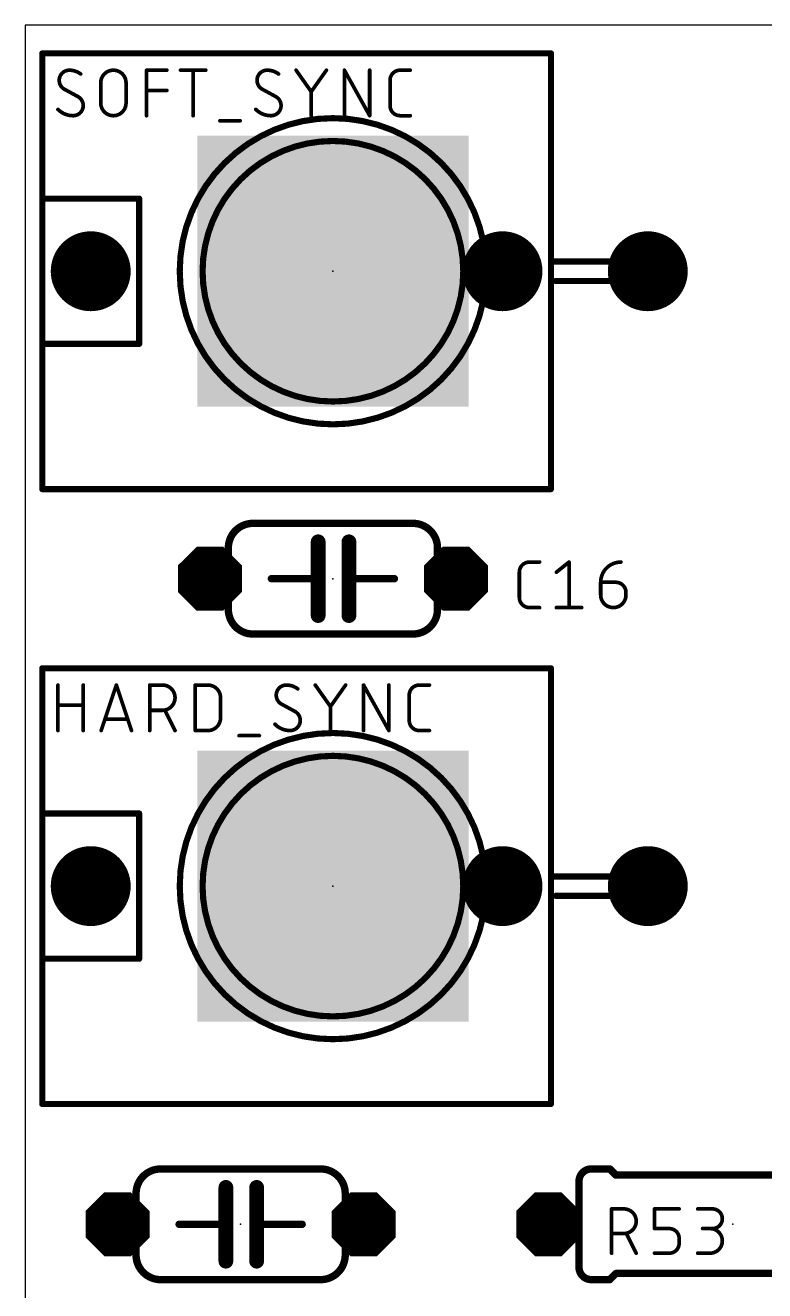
# Model space of a CAD drawing. Extents: x 0 to 102, y 0 to 43.
# Drawn here: x 0 to 15.26, y 17.04 to 43.18 of the extents above; entities that cross this region are included whole.
import ezdxf

# ---------------------------------------------------------------- set-up
doc = ezdxf.new("R2010")
doc.units = 0
for name, color, linetype in [('17', 110, 'CONTINUOUS'), ('20', 31, 'CONTINUOUS'), ('21', 253, 'CONTINUOUS'), ('23', 53, 'CONTINUOUS'), ('25', 253, 'CONTINUOUS'), ('41', 12, 'CONTINUOUS'), ('51', 253, 'CONTINUOUS')]:
    doc.layers.add(name, color=color, linetype=linetype)

# ---------------------------------------------------------------- blocks, each defined once
blk = doc.blocks.new('RECT')
blk.add_solid([(-0.5, -0.5), (0.5, -0.5), (-0.5, 0.5), (0.5, 0.5)])
blk = doc.blocks.new('OCTAGONP')
at = {"const_width": 0.5}
blk.add_lwpolyline([(-0.25, -0.1036), (-0.25, 0.1036), (-0.1036, 0.25), (0.1036, 0.25), (0.25, 0.1036), (0.25, -0.1036), (0.1036, -0.25), (-0.1036, -0.25), (-0.25, -0.1036), (-0.25, 0.1036)], dxfattribs=at)
blk = doc.blocks.new('ROUNDP')
at = {"const_width": 0.5}
blk.add_lwpolyline([(0, -0.25, 1), (0, 0.25, 1), (0, -0.25)], format="xyb", dxfattribs=at)

msp = doc.modelspace()

# ---------------------------------------------------------------- linework, layer by layer
at = {"layer": '20'}
for p, q in [((99.06, 43.18), (0, 43.18)), ((0, 43.18), (0, 0))]:
    msp.add_line(p, q, dxfattribs=at)
at = {"layer": '21'}
for points, const_width in [([(0.35, 42.6318, 1), (0.35, 42.5682)], 0.0635), ([(0.3818, 42.6, 1), (0.3183, 42.6)], 0.0635), ([(10.8818, 42.6, 1), (10.8182, 42.6)], 0.0635), ([(10.85, 42.5682, 1), (10.85, 42.6318)], 0.0635), ([(6.35, 34.9377, 1), (6.35, 41.2623, 1), (6.35, 34.9377)], 0.127), ([(6.35, 35.4093, 1), (6.35, 40.7907, 1), (6.35, 35.4093)], 0.127), ([(0.35, 39.6318, 1), (0.35, 39.5682)], 0.0635), ([(0.3818, 39.6, 1), (0.3183, 39.6)], 0.0635), ([(0.3183, 39.6, 1), (0.3818, 39.6)], 0.0635), ([(2.3818, 39.6, 1), (2.3182, 39.6)], 0.0635), ([(2.35, 39.5682, 1), (2.35, 39.6318)], 0.0635), ([(10.8818, 38.3, 1), (10.8182, 38.3)], 0.0635), ([(10.8182, 38.3, 1), (10.8818, 38.3)], 0.0635), ([(10.85, 38.3318, 1), (10.85, 38.2683)], 0.0635), ([(13.0818, 38.3, 1), (13.0183, 38.3)], 0.0635), ([(13.05, 38.2683, 1), (13.05, 38.3318)], 0.0635), ([(10.95, 37.9318, 1), (10.95, 37.8682)], 0.0635), ([(13.0183, 37.9, 1), (13.0818, 37.9)], 0.0635), ([(13.05, 37.8682, 1), (13.05, 37.9318)], 0.0635), ([(0.35, 36.6318, 1), (0.35, 36.5682)], 0.0635), ([(0.3818, 36.6, 1), (0.3183, 36.6)], 0.0635), ([(0.3183, 36.6, 1), (0.3818, 36.6)], 0.0635), ([(2.3182, 36.6, 1), (2.3818, 36.6)], 0.0635), ([(2.35, 36.5682, 1), (2.35, 36.6318)], 0.0635), ([(0.35, 33.6318, 1), (0.35, 33.5682)], 0.0635), ([(0.3183, 33.6, 1), (0.3818, 33.6)], 0.0635), ([(10.8182, 33.6, 1), (10.8818, 33.6)], 0.0635), ([(10.85, 33.5682, 1), (10.85, 33.6318)], 0.0635), ([(4.699, 32.893, 0.4142), (4.191, 32.385)], 0.1524), ([(4.699, 32.9311, 1), (4.699, 32.8549)], 0.0762), ([(4.699, 32.8549, 1), (4.699, 32.9311)], 0.0762), ([(8.509, 32.385, 0.4142), (8.001, 32.893)], 0.1524), ([(8.001, 32.9311, 1), (8.001, 32.8549)], 0.0762), ([(8.001, 32.8549, 1), (8.001, 32.9311)], 0.0762), ([(4.1529, 32.385, 1), (4.2291, 32.385)], 0.0762), ([(6.1214, 32.512, 1), (5.969, 32.512)], 0.1524), ([(6.7564, 32.512, 1), (6.604, 32.512)], 0.1524), ([(8.4709, 32.385, 1), (8.5471, 32.385)], 0.0762), ([(6.1214, 31.75, 1), (5.969, 31.75)], 0.1524), ([(6.7564, 31.75, 1), (6.604, 31.75)], 0.1524), ([(5.08, 31.7881, 1), (5.08, 31.7119)], 0.0762), ([(5.969, 31.75, 1), (6.1214, 31.75)], 0.1524), ([(6.0452, 31.7119, 1), (6.0452, 31.7881)], 0.0762), ([(6.604, 31.75, 1), (6.7564, 31.75)], 0.1524), ([(6.6802, 31.7881, 1), (6.6802, 31.7119)], 0.0762), ([(7.62, 31.7119, 1), (7.62, 31.7881)], 0.0762), ([(4.191, 31.115, 0.4142), (4.699, 30.607)], 0.1524), ([(4.2291, 31.115, 1), (4.1529, 31.115)], 0.0762), ([(8.001, 30.607, 0.4142), (8.509, 31.115)], 0.1524), ([(8.5471, 31.115, 1), (8.4709, 31.115)], 0.0762), ([(5.969, 30.988, 1), (6.1214, 30.988)], 0.1524), ([(6.604, 30.988, 1), (6.7564, 30.988)], 0.1524), ([(4.699, 30.6451, 1), (4.699, 30.5689)], 0.0762), ([(4.699, 30.5689, 1), (4.699, 30.6451)], 0.0762), ([(8.001, 30.6451, 1), (8.001, 30.5689)], 0.0762), ([(8.001, 30.5689, 1), (8.001, 30.6451)], 0.0762), ([(0.35, 29.9318, 1), (0.35, 29.8683)], 0.0635), ([(0.3818, 29.9, 1), (0.3183, 29.9)], 0.0635), ([(10.8818, 29.9, 1), (10.8182, 29.9)], 0.0635), ([(10.85, 29.8683, 1), (10.85, 29.9318)], 0.0635), ([(6.35, 22.2377, 1), (6.35, 28.5623, 1), (6.35, 22.2377)], 0.127), ([(6.35, 22.7093, 1), (6.35, 28.0907, 1), (6.35, 22.7093)], 0.127), ([(0.35, 26.9318, 1), (0.35, 26.8683)], 0.0635), ([(0.3818, 26.9, 1), (0.3183, 26.9)], 0.0635), ([(0.3183, 26.9, 1), (0.3818, 26.9)], 0.0635), ([(2.3818, 26.9, 1), (2.3182, 26.9)], 0.0635), ([(2.35, 26.8683, 1), (2.35, 26.9318)], 0.0635), ([(10.8818, 25.6, 1), (10.8182, 25.6)], 0.0635), ([(10.8182, 25.6, 1), (10.8818, 25.6)], 0.0635), ([(10.85, 25.6318, 1), (10.85, 25.5683)], 0.0635), ([(13.0818, 25.6, 1), (13.0183, 25.6)], 0.0635), ([(13.05, 25.5683, 1), (13.05, 25.6318)], 0.0635), ([(10.95, 25.2318, 1), (10.95, 25.1683)], 0.0635), ([(13.0183, 25.2, 1), (13.0818, 25.2)], 0.0635), ([(13.05, 25.1683, 1), (13.05, 25.2318)], 0.0635), ([(0.35, 23.9318, 1), (0.35, 23.8683)], 0.0635), ([(0.3818, 23.9, 1), (0.3183, 23.9)], 0.0635), ([(0.3183, 23.9, 1), (0.3818, 23.9)], 0.0635), ([(2.3182, 23.9, 1), (2.3818, 23.9)], 0.0635), ([(2.35, 23.8683, 1), (2.35, 23.9318)], 0.0635), ([(0.35, 20.9318, 1), (0.35, 20.8683)], 0.0635), ([(0.3183, 20.9, 1), (0.3818, 20.9)], 0.0635), ([(10.8182, 20.9, 1), (10.8818, 20.9)], 0.0635), ([(10.85, 20.8683, 1), (10.85, 20.9318)], 0.0635), ([(2.794, 19.558, 0.4142), (2.286, 19.05)], 0.1524), ([(2.794, 19.5961, 1), (2.794, 19.5199)], 0.0762), ([(2.794, 19.5199, 1), (2.794, 19.5961)], 0.0762), ([(6.604, 19.05, 0.4142), (6.096, 19.558)], 0.1524), ([(6.096, 19.5961, 1), (6.096, 19.5199)], 0.0762), ([(6.096, 19.5199, 1), (6.096, 19.5961)], 0.0762), ([(11.684, 19.558, 0.4142), (11.43, 19.304)], 0.1524), ([(11.684, 19.5961, 1), (11.684, 19.5199)], 0.0762), ([(11.684, 19.5199, 1), (11.684, 19.5961)], 0.0762), ([(12.0919, 19.5849, 1), (12.0381, 19.5311)], 0.0762), ([(12.065, 19.5199, 1), (12.065, 19.5961)], 0.0762), ([(11.3919, 19.304, 1), (11.4681, 19.304)], 0.0762), ([(12.192, 19.4691, 1), (12.192, 19.3929)], 0.0762), ([(12.1651, 19.4041, 1), (12.2189, 19.4579)], 0.0762), ([(2.2479, 19.05, 1), (2.3241, 19.05)], 0.0762), ([(4.2164, 19.177, 1), (4.064, 19.177)], 0.1524), ([(4.8514, 19.177, 1), (4.699, 19.177)], 0.1524), ([(6.5659, 19.05, 1), (6.6421, 19.05)], 0.0762), ([(4.2164, 18.415, 1), (4.064, 18.415)], 0.1524), ([(4.8514, 18.415, 1), (4.699, 18.415)], 0.1524), ([(3.175, 18.4531, 1), (3.175, 18.3769)], 0.0762), ([(4.064, 18.415, 1), (4.2164, 18.415)], 0.1524), ([(4.1402, 18.3769, 1), (4.1402, 18.4531)], 0.0762), ([(4.699, 18.415, 1), (4.8514, 18.415)], 0.1524), ([(4.7752, 18.4531, 1), (4.7752, 18.3769)], 0.0762), ([(5.715, 18.3769, 1), (5.715, 18.4531)], 0.0762), ([(2.286, 17.78, 0.4142), (2.794, 17.272)], 0.1524), ([(2.3241, 17.78, 1), (2.2479, 17.78)], 0.0762), ([(6.096, 17.272, 0.4142), (6.604, 17.78)], 0.1524), ([(6.6421, 17.78, 1), (6.5659, 17.78)], 0.0762), ([(4.064, 17.653, 1), (4.2164, 17.653)], 0.1524), ([(4.699, 17.653, 1), (4.8514, 17.653)], 0.1524), ([(11.43, 17.526, 0.4142), (11.684, 17.272)], 0.1524), ([(11.4681, 17.526, 1), (11.3919, 17.526)], 0.0762), ([(2.794, 17.3101, 1), (2.794, 17.2339)], 0.0762), ([(2.794, 17.2339, 1), (2.794, 17.3101)], 0.0762), ([(6.096, 17.3101, 1), (6.096, 17.2339)], 0.0762), ([(6.096, 17.2339, 1), (6.096, 17.3101)], 0.0762), ([(11.684, 17.3101, 1), (11.684, 17.2339)], 0.0762), ([(11.684, 17.2339, 1), (11.684, 17.3101)], 0.0762), ([(12.0381, 17.2989, 1), (12.0919, 17.2451)], 0.0762), ([(12.065, 17.2339, 1), (12.065, 17.3101)], 0.0762), ([(12.192, 17.4371, 1), (12.192, 17.3609)], 0.0762), ([(12.2189, 17.3721, 1), (12.1651, 17.4259)], 0.0762)]:
    msp.add_lwpolyline(points, format="xyb", dxfattribs=dict(at, const_width=const_width))
for points, const_width in [([(0.35, 39.6), (0.35, 42.6)], 0.127), ([(10.85, 42.6), (0.35, 42.6)], 0.127), ([(10.85, 38.3), (10.85, 42.6)], 0.127), ([(0.35, 36.6), (0.35, 39.6)], 0.127), ([(2.35, 39.6), (0.35, 39.6)], 0.127), ([(2.35, 36.6), (2.35, 39.6)], 0.127), ([(10.85, 33.6), (10.85, 38.3)], 0.127), ([(13.05, 38.3), (10.85, 38.3)], 0.127), ([(13.05, 37.9), (13.05, 38.3)], 0.127), ([(10.95, 37.9), (13.05, 37.9)], 0.127), ([(0.35, 33.6), (0.35, 36.6)], 0.127), ([(0.35, 36.6), (2.35, 36.6)], 0.127), ([(0.35, 33.6), (10.85, 33.6)], 0.127), ([(8.001, 32.893), (4.699, 32.893)], 0.1524), ([(6.0452, 32.512), (6.0452, 31.75)], 0.3048), ([(6.6802, 32.512), (6.6802, 31.75)], 0.3048), ([(6.0452, 31.75), (6.0452, 30.988)], 0.3048), ([(6.6802, 31.75), (6.6802, 30.988)], 0.3048), ([(5.08, 31.75), (6.0452, 31.75)], 0.1524), ([(7.62, 31.75), (6.6802, 31.75)], 0.1524), ([(8.001, 30.607), (4.699, 30.607)], 0.1524), ([(0.35, 26.9), (0.35, 29.9)], 0.127), ([(10.85, 29.9), (0.35, 29.9)], 0.127), ([(10.85, 25.6), (10.85, 29.9)], 0.127), ([(0.35, 23.9), (0.35, 26.9)], 0.127), ([(2.35, 26.9), (0.35, 26.9)], 0.127), ([(2.35, 23.9), (2.35, 26.9)], 0.127), ([(10.85, 20.9), (10.85, 25.6)], 0.127), ([(13.05, 25.6), (10.85, 25.6)], 0.127), ([(13.05, 25.2), (13.05, 25.6)], 0.127), ([(10.95, 25.2), (13.05, 25.2)], 0.127), ([(0.35, 20.9), (0.35, 23.9)], 0.127), ([(0.35, 23.9), (2.35, 23.9)], 0.127), ([(0.35, 20.9), (10.85, 20.9)], 0.127), ([(6.096, 19.558), (2.794, 19.558)], 0.1524), ([(11.684, 19.558), (12.065, 19.558)], 0.1524), ([(12.192, 19.431), (12.065, 19.558)], 0.1524), ([(17.018, 19.431), (12.192, 19.431)], 0.1524), ([(4.1402, 19.177), (4.1402, 18.415)], 0.3048), ([(4.7752, 19.177), (4.7752, 18.415)], 0.3048), ([(4.1402, 18.415), (4.1402, 17.653)], 0.3048), ([(4.7752, 18.415), (4.7752, 17.653)], 0.3048), ([(3.175, 18.415), (4.1402, 18.415)], 0.1524), ([(5.715, 18.415), (4.7752, 18.415)], 0.1524), ([(6.096, 17.272), (2.794, 17.272)], 0.1524), ([(11.684, 17.272), (12.065, 17.272)], 0.1524), ([(12.192, 17.399), (12.065, 17.272)], 0.1524), ([(17.018, 17.399), (12.192, 17.399)], 0.1524)]:
    msp.add_lwpolyline(points, dxfattribs=dict(at, const_width=const_width))
at = {"layer": '23'}
for p in [(6.35, 38.1), (6.35, 31.75), (6.35, 25.4), (4.445, 18.415), (14.605, 18.415)]:
    msp.add_point(p, dxfattribs=at)
at = {"layer": '25'}
for points, const_width in [([(0.9081, 42.2529, 0.4142), (0.6992, 42.0441)], 0.0762), ([(0.6992, 42.0441, 0.2656), (0.8036, 41.8613)], 0.0762), ([(0.7183, 42.0441, 1), (0.6802, 42.0441)], 0.0381), ([(1.143, 42.1746, 0.1623), (0.9081, 42.2529)], 0.0762), ([(0.9081, 42.2719, 1), (0.908, 42.2339)], 0.0381), ([(0.908, 42.2338, 1), (0.9081, 42.2719)], 0.0381), ([(1.1316, 42.1593, 1), (1.1544, 42.1898)], 0.0381), ([(2.0791, 41.9918, 1), (1.557, 41.9918)], 0.0762), ([(2.5227, 42.2529, 1), (2.4846, 42.2529)], 0.0381), ([(2.5036, 42.272, 1), (2.5036, 42.2339)], 0.0381), ([(2.9213, 42.2339, 1), (2.9213, 42.272)], 0.0381), ([(3.2029, 42.272, 1), (3.2029, 42.2339)], 0.0381), ([(3.483, 42.2529, 1), (3.4449, 42.2529)], 0.0381), ([(3.725, 42.2339, 1), (3.725, 42.272)], 0.0381), ([(4.9923, 42.2529, 0.4142), (4.7835, 42.0441)], 0.0762), ([(4.7835, 42.0441, 0.2656), (4.8879, 41.8613)], 0.0762), ([(4.8025, 42.0441, 1), (4.7645, 42.0441)], 0.0381), ([(5.2273, 42.1746, 0.1623), (4.9923, 42.2529)], 0.0762), ([(4.9923, 42.2719, 1), (4.9923, 42.2339)], 0.0381), ([(4.9923, 42.2338, 1), (4.9923, 42.2719)], 0.0381), ([(5.2159, 42.1593, 1), (5.2387, 42.1898)], 0.0381), ([(5.6047, 42.2639, 1), (5.5735, 42.2419)], 0.0381), ([(6.2312, 42.2419, 1), (6.2001, 42.2639)], 0.0381), ([(6.6052, 42.2529, 1), (6.5671, 42.2529)], 0.0381), ([(6.6028, 42.2622, 1), (6.5695, 42.2436)], 0.0381), ([(7.1273, 42.2529, 1), (7.0892, 42.2529)], 0.0381), ([(7.7373, 42.2529, 0.4142), (7.5285, 42.0441)], 0.0762), ([(7.5475, 42.0441, 1), (7.5094, 42.0441)], 0.0381), ([(7.7373, 42.272, 1), (7.7373, 42.2339)], 0.0381), ([(7.7373, 42.2339, 1), (7.7373, 42.2719)], 0.0381), ([(7.9462, 42.2339, 1), (7.9462, 42.272)], 0.0381), ([(0.6802, 42.0441, 1), (0.7183, 42.0441)], 0.0381), ([(0.8127, 41.878, 1), (0.7945, 41.8446)], 0.0381), ([(0.794, 41.8449, 1), (0.8133, 41.8777)], 0.0381), ([(1.5761, 41.9918, 1), (1.538, 41.9918)], 0.0381), ([(1.538, 41.9918, 1), (1.5761, 41.9918)], 0.0381), ([(2.0982, 41.9918, 1), (2.0601, 41.9918)], 0.0381), ([(2.0601, 41.9918, 1), (2.0982, 41.9918)], 0.0381), ([(2.5036, 41.8543, 1), (2.5036, 41.8162)], 0.0381), ([(2.9213, 41.8162, 1), (2.9213, 41.8543)], 0.0381), ([(4.7645, 42.0441, 1), (4.8026, 42.0441)], 0.0381), ([(4.897, 41.878, 1), (4.8788, 41.8446)], 0.0381), ([(4.8783, 41.8449, 1), (4.8976, 41.8777)], 0.0381), ([(5.9214, 41.8091, 1), (5.8833, 41.8091)], 0.0381), ([(5.8868, 41.8201, 1), (5.9179, 41.7981)], 0.0381), ([(5.8868, 41.7981, 1), (5.9179, 41.8201)], 0.0381), ([(7.5094, 42.0441, 1), (7.5475, 42.0441)], 0.0381), ([(0.9864, 41.3131, 0.4142), (1.1952, 41.5219)], 0.0762), ([(1.1952, 41.5219, 0.2656), (1.0908, 41.7047)], 0.0762), ([(1.1005, 41.7211, 1), (1.0811, 41.6883)], 0.0381), ([(1.0817, 41.688, 1), (1.0999, 41.7214)], 0.0381), ([(1.2143, 41.5219, 1), (1.1762, 41.5219)], 0.0381), ([(1.557, 41.5742, 1), (2.0791, 41.5742)], 0.0762), ([(1.5761, 41.5742, 1), (1.538, 41.5742)], 0.0381), ([(1.538, 41.5742, 1), (1.5761, 41.5742)], 0.0381), ([(2.0982, 41.5742, 1), (2.0601, 41.5742)], 0.0381), ([(2.0601, 41.5742, 1), (2.0982, 41.5742)], 0.0381), ([(5.0707, 41.3131, 0.4142), (5.2795, 41.5219)], 0.0762), ([(5.2795, 41.5219, 0.2656), (5.1751, 41.7047)], 0.0762), ([(5.1848, 41.7211, 1), (5.1654, 41.6883)], 0.0381), ([(5.166, 41.688, 1), (5.1842, 41.7214)], 0.0381), ([(5.2986, 41.5219, 1), (5.2605, 41.5219)], 0.0381), ([(7.5285, 41.5219, 0.4142), (7.7373, 41.3131)], 0.0762), ([(7.5475, 41.5219, 1), (7.5094, 41.5219)], 0.0381), ([(0.6731, 41.4436, 0.2), (0.9864, 41.3131)], 0.0762), ([(0.6866, 41.457, 1), (0.6596, 41.4302)], 0.0381), ([(0.9864, 41.3321, 1), (0.9864, 41.294)], 0.0381), ([(0.9864, 41.2941, 1), (0.9864, 41.3321)], 0.0381), ([(1.1762, 41.5219, 1), (1.2143, 41.5219)], 0.0381), ([(2.4846, 41.3131, 1), (2.5227, 41.3131)], 0.0381), ([(3.4449, 41.3131, 1), (3.483, 41.3131)], 0.0381), ([(4.7574, 41.4436, 0.2), (5.0707, 41.3131)], 0.0762), ([(4.7709, 41.457, 1), (4.7439, 41.4302)], 0.0381), ([(5.0707, 41.3321, 1), (5.0707, 41.294)], 0.0381), ([(5.0707, 41.2941, 1), (5.0707, 41.3321)], 0.0381), ([(5.2605, 41.5219, 1), (5.2986, 41.5219)], 0.0381), ([(5.8833, 41.3131, 1), (5.9214, 41.3131)], 0.0381), ([(6.5671, 41.3131, 1), (6.6052, 41.3131)], 0.0381), ([(7.0892, 41.3131, 1), (7.1273, 41.3131)], 0.0381), ([(7.0916, 41.3038, 1), (7.1249, 41.3224)], 0.0381), ([(7.5094, 41.5219, 1), (7.5475, 41.5219)], 0.0381), ([(7.7373, 41.3321, 1), (7.7373, 41.294)], 0.0381), ([(7.7373, 41.294, 1), (7.7373, 41.3321)], 0.0381), ([(7.9462, 41.294, 1), (7.9462, 41.3321)], 0.0381), ([(4.0171, 41.2277, 1), (4.0171, 41.1896)], 0.0381), ([(4.4348, 41.1896, 1), (4.4348, 41.2277)], 0.0381), ([(10.4069, 32.0929, 0.4142), (10.1981, 31.8841)], 0.0762), ([(10.2172, 31.8841, 1), (10.1791, 31.8841)], 0.0381), ([(10.1791, 31.8841, 1), (10.2172, 31.8841)], 0.0381), ([(10.4069, 32.112, 1), (10.4069, 32.0739)], 0.0381), ([(10.4069, 32.0739, 1), (10.4069, 32.1119)], 0.0381), ([(10.6158, 32.0739, 1), (10.6158, 32.112)], 0.0381), ([(10.9508, 31.8989, 1), (10.9746, 31.8692)], 0.0381), ([(11.2428, 32.0929, 1), (11.2047, 32.0929)], 0.0381), ([(11.2356, 32.078, 1), (11.2118, 32.1078)], 0.0381), ([(12.2948, 32.0929, 0.4142), (11.8771, 31.6752)], 0.0762), ([(12.2948, 32.0739, 1), (12.2948, 32.1119)], 0.0381), ([(11.8771, 31.6943, 1), (11.8771, 31.6562)], 0.0381), ([(11.8961, 31.6752, 1), (11.858, 31.6752)], 0.0381), ([(11.858, 31.6752, 1), (11.8961, 31.6752)], 0.0381), ([(12.3992, 31.4664, 0.4142), (12.1903, 31.6752)], 0.0762), ([(12.1903, 31.6943, 1), (12.1903, 31.6562)], 0.0381), ([(12.1903, 31.6562, 1), (12.1903, 31.6943)], 0.0381), ([(10.1981, 31.3619, 0.4142), (10.4069, 31.1531)], 0.0762), ([(10.2172, 31.3619, 1), (10.1791, 31.3619)], 0.0381), ([(10.1791, 31.3619, 1), (10.2172, 31.3619)], 0.0381), ([(11.8771, 31.4142, 1), (12.3992, 31.4142)], 0.0762), ([(11.8961, 31.4142, 1), (11.858, 31.4142)], 0.0381), ([(11.858, 31.4142, 1), (11.8961, 31.4142)], 0.0381), ([(12.4182, 31.4664, 1), (12.3801, 31.4664)], 0.0381), ([(12.3801, 31.4664, 1), (12.4182, 31.4664)], 0.0381), ([(12.4182, 31.4142, 1), (12.3801, 31.4142)], 0.0381), ([(12.3801, 31.4142, 1), (12.4182, 31.4142)], 0.0381), ([(10.4069, 31.1722, 1), (10.4069, 31.1341)], 0.0381), ([(10.4069, 31.1341, 1), (10.4069, 31.1722)], 0.0381), ([(10.6158, 31.1341, 1), (10.6158, 31.1722)], 0.0381), ([(10.9627, 31.1722, 1), (10.9627, 31.1341)], 0.0381), ([(11.2047, 31.1531, 1), (11.2428, 31.1531)], 0.0381), ([(11.4848, 31.1341, 1), (11.4848, 31.1722)], 0.0381), ([(0.6922, 29.5529, 1), (0.6541, 29.5529)], 0.0381), ([(1.2143, 29.5529, 1), (1.1762, 29.5529)], 0.0381), ([(1.8971, 29.5589, 1), (1.861, 29.5469)], 0.0381), ([(1.8971, 29.5469, 1), (1.861, 29.5589)], 0.0381), ([(2.5876, 29.5529, 1), (2.5495, 29.5529)], 0.0381), ([(2.5686, 29.572, 1), (2.5686, 29.5339)], 0.0381), ([(2.8296, 29.0308, 1), (2.8296, 29.5529)], 0.0762), ([(2.8296, 29.572, 1), (2.8296, 29.5339)], 0.0381), ([(2.8296, 29.5339, 1), (2.8296, 29.572)], 0.0381), ([(3.5077, 29.572, 1), (3.5077, 29.5339)], 0.0381), ([(3.5268, 29.5529, 1), (3.4887, 29.5529)], 0.0381), ([(4.0298, 29.2918, 0.4142), (3.7688, 29.5529)], 0.0762), ([(3.7688, 29.572, 1), (3.7688, 29.5339)], 0.0381), ([(3.7688, 29.5339, 1), (3.7688, 29.572)], 0.0381), ([(5.3886, 29.5529, 0.4142), (5.1797, 29.3441)], 0.0762), ([(5.6235, 29.4746, 0.1623), (5.3886, 29.5529)], 0.0762), ([(5.3886, 29.5719, 1), (5.3886, 29.5339)], 0.0381), ([(5.3886, 29.5338, 1), (5.3886, 29.5719)], 0.0381), ([(6.0009, 29.5639, 1), (5.9698, 29.5419)], 0.0381), ([(6.6274, 29.5419, 1), (6.5963, 29.5639)], 0.0381), ([(6.9991, 29.5622, 1), (6.9658, 29.5436)], 0.0381), ([(7.0015, 29.5529, 1), (6.9634, 29.5529)], 0.0381), ([(7.5236, 29.5529, 1), (7.4855, 29.5529)], 0.0381), ([(8.1336, 29.5529, 0.4142), (7.9247, 29.3441)], 0.0762), ([(8.1336, 29.572, 1), (8.1336, 29.5339)], 0.0381), ([(8.1336, 29.5339, 1), (8.1336, 29.5719)], 0.0381), ([(8.3424, 29.5339, 1), (8.3424, 29.572)], 0.0381), ([(4.0489, 29.2918, 1), (4.0108, 29.2918)], 0.0381), ([(4.0108, 29.2918, 1), (4.0489, 29.2918)], 0.0381), ([(5.1797, 29.3441, 0.2656), (5.2842, 29.1613)], 0.0762), ([(5.1988, 29.3441, 1), (5.1607, 29.3441)], 0.0381), ([(5.1607, 29.3441, 1), (5.1988, 29.3441)], 0.0381), ([(5.6121, 29.4593, 1), (5.635, 29.4898)], 0.0381), ([(7.9438, 29.3441, 1), (7.9057, 29.3441)], 0.0381), ([(7.9057, 29.3441, 1), (7.9438, 29.3441)], 0.0381), ([(0.6731, 29.1543, 1), (0.6731, 29.1162)], 0.0381), ([(1.1952, 29.1162, 1), (1.1952, 29.1543)], 0.0381), ([(2.5686, 29.0498, 1), (2.5686, 29.0117)], 0.0381), ([(2.8296, 29.0498, 1), (2.8296, 29.0117)], 0.0381), ([(2.8296, 29.0117, 1), (2.8296, 29.0498)], 0.0381), ([(2.8989, 29.0393, 1), (2.8648, 29.0223)], 0.0381), ([(5.2933, 29.178, 1), (5.275, 29.1446)], 0.0381), ([(5.2745, 29.1449, 1), (5.2938, 29.1777)], 0.0381), ([(5.6757, 28.8219, 0.2656), (5.5713, 29.0047)], 0.0762), ([(5.581, 29.0211, 1), (5.5617, 28.9883)], 0.0381), ([(5.5622, 28.988, 1), (5.5804, 29.0214)], 0.0381), ([(6.283, 29.1201, 1), (6.3142, 29.0981)], 0.0381), ([(6.3177, 29.1091, 1), (6.2796, 29.1091)], 0.0381), ([(6.283, 29.0981, 1), (6.3142, 29.1201)], 0.0381), ([(1.6441, 28.8671, 1), (1.6441, 28.829)], 0.0381), ([(2.114, 28.829, 1), (2.114, 28.8671)], 0.0381), ([(3.7688, 28.6131, 0.4142), (4.0298, 28.8742)], 0.0762), ([(4.0489, 28.8742, 1), (4.0108, 28.8742)], 0.0381), ([(4.0108, 28.8742, 1), (4.0489, 28.8742)], 0.0381), ([(5.1536, 28.7436, 0.2), (5.4669, 28.6131)], 0.0762), ([(5.1672, 28.757, 1), (5.1401, 28.7302)], 0.0381), ([(5.4669, 28.6131, 0.4142), (5.6757, 28.8219)], 0.0762), ([(5.6948, 28.8219, 1), (5.6567, 28.8219)], 0.0381), ([(5.6567, 28.8219, 1), (5.6948, 28.8219)], 0.0381), ([(7.9247, 28.8219, 0.4142), (8.1336, 28.6131)], 0.0762), ([(7.9438, 28.8219, 1), (7.9057, 28.8219)], 0.0381), ([(7.9057, 28.8219, 1), (7.9438, 28.8219)], 0.0381), ([(0.6541, 28.6131, 1), (0.6922, 28.6131)], 0.0381), ([(1.1762, 28.6131, 1), (1.2143, 28.6131)], 0.0381), ([(1.5477, 28.6191, 1), (1.5838, 28.6071)], 0.0381), ([(2.1742, 28.6071, 1), (2.2104, 28.6191)], 0.0381), ([(2.5495, 28.6131, 1), (2.5876, 28.6131)], 0.0381), ([(3.0736, 28.6046, 1), (3.1077, 28.6216)], 0.0381), ([(3.5077, 28.6322, 1), (3.5077, 28.5941)], 0.0381), ([(3.4887, 28.6131, 1), (3.5268, 28.6131)], 0.0381), ([(3.7688, 28.6321, 1), (3.7688, 28.5941)], 0.0381), ([(3.7688, 28.5941, 1), (3.7688, 28.6322)], 0.0381), ([(4.4134, 28.5277, 1), (4.4134, 28.4896)], 0.0381), ([(4.8311, 28.4896, 1), (4.8311, 28.5277)], 0.0381), ([(5.4669, 28.6322, 1), (5.4669, 28.5941)], 0.0381), ([(5.4669, 28.5941, 1), (5.4669, 28.6321)], 0.0381), ([(6.2796, 28.6131, 1), (6.3177, 28.6131)], 0.0381), ([(6.9634, 28.6131, 1), (7.0015, 28.6131)], 0.0381), ([(7.4855, 28.6131, 1), (7.5236, 28.6131)], 0.0381), ([(7.4879, 28.6038, 1), (7.5212, 28.6224)], 0.0381), ([(8.1336, 28.6322, 1), (8.1336, 28.5941)], 0.0381), ([(8.1336, 28.5941, 1), (8.1336, 28.6322)], 0.0381), ([(8.3424, 28.5941, 1), (8.3424, 28.6322)], 0.0381), ([(12.1222, 18.7325, 1), (12.0841, 18.7325)], 0.0381), ([(12.1031, 18.7516, 1), (12.1031, 18.7135)], 0.0381), ([(12.3571, 18.2245, 1), (12.3571, 18.7325)], 0.0762), ([(12.3571, 18.7516, 1), (12.3571, 18.7135)], 0.0381), ([(12.3571, 18.7135, 1), (12.3571, 18.7516)], 0.0381), ([(12.989, 18.7516, 1), (12.989, 18.7135)], 0.0381), ([(13.0081, 18.7325, 1), (12.97, 18.7325)], 0.0381), ([(13.497, 18.7135, 1), (13.497, 18.7516)], 0.0381), ([(13.8805, 18.7516, 1), (13.8805, 18.7135)], 0.0381), ([(14.1853, 18.3261, 1), (14.1853, 18.7325)], 0.0762), ([(14.1853, 18.7516, 1), (14.1853, 18.7135)], 0.0381), ([(14.1853, 18.7135, 1), (14.1853, 18.7516)], 0.0381), ([(12.989, 18.3452, 1), (12.989, 18.3071)], 0.0381), ([(12.97, 18.3261, 1), (13.0081, 18.3261)], 0.0381), ([(13.497, 18.1229, 0.4142), (13.2938, 18.3261)], 0.0762), ([(13.2938, 18.3452, 1), (13.2938, 18.3071)], 0.0381), ([(13.2938, 18.3071, 1), (13.2938, 18.3452)], 0.0381), ([(13.9821, 18.3452, 1), (13.9821, 18.3071)], 0.0381), ([(14.1345, 17.8181, 1), (14.1345, 18.3261)], 0.0762), ([(14.1345, 18.3452, 1), (14.1345, 18.3071)], 0.0381), ([(14.1853, 18.3452, 1), (14.1853, 18.3071)], 0.0381), ([(14.1853, 18.3071, 1), (14.1853, 18.3452)], 0.0381), ([(12.1031, 18.2436, 1), (12.1031, 18.2055)], 0.0381), ([(12.3571, 18.2436, 1), (12.3571, 18.2055)], 0.0381), ([(12.3571, 18.2055, 1), (12.3571, 18.2436)], 0.0381), ([(12.4249, 18.233, 1), (12.3909, 18.216)], 0.0381), ([(13.2938, 17.8181, 0.4142), (13.497, 18.0213)], 0.0762), ([(13.5161, 18.1229, 1), (13.478, 18.1229)], 0.0381), ([(13.478, 18.1229, 1), (13.5161, 18.1229)], 0.0381), ([(13.5161, 18.0213, 1), (13.478, 18.0213)], 0.0381), ([(13.478, 18.0213, 1), (13.5161, 18.0213)], 0.0381), ([(12.0841, 17.8181, 1), (12.1222, 17.8181)], 0.0381), ([(12.5941, 17.8096, 1), (12.6281, 17.8266)], 0.0381), ([(12.989, 17.8372, 1), (12.989, 17.7991)], 0.0381), ([(13.2938, 17.8372, 1), (13.2938, 17.7991)], 0.0381), ([(13.2938, 17.7991, 1), (13.2938, 17.8372)], 0.0381), ([(13.8805, 17.8372, 1), (13.8805, 17.7991)], 0.0381), ([(14.1345, 17.8372, 1), (14.1345, 17.7991)], 0.0381), ([(14.1345, 17.7991, 1), (14.1345, 17.8372)], 0.0381)]:
    msp.add_lwpolyline(points, format="xyb", dxfattribs=dict(at, const_width=const_width))
at = {"layer": '25', "const_width": 0.0762}
for points in [[(2.5036, 41.3131), (2.5036, 42.2529)], [(2.5036, 42.2529), (2.9213, 42.2529)], [(3.2029, 42.2529), (3.725, 42.2529)], [(3.464, 41.3131), (3.464, 42.2529)], [(5.5891, 42.2529), (5.9024, 41.8091)], [(5.9024, 41.8091), (6.2156, 42.2529)], [(6.5862, 41.3131), (6.5862, 42.2529)], [(6.5862, 42.2529), (7.1083, 41.3131)], [(7.1083, 41.3131), (7.1083, 42.2529)], [(7.5285, 41.5219), (7.5285, 42.0441)], [(7.7373, 42.2529), (7.9462, 42.2529)], [(1.0908, 41.7047), (0.8036, 41.8613)], [(1.557, 41.5742), (1.557, 41.9918)], [(2.0791, 41.9918), (2.0791, 41.5742)], [(2.5036, 41.8352), (2.9213, 41.8352)], [(5.1751, 41.7047), (4.8879, 41.8613)], [(5.9024, 41.3131), (5.9024, 41.8091)], [(7.9462, 41.3131), (7.7373, 41.3131)], [(4.0171, 41.2087), (4.4348, 41.2087)], [(10.1981, 31.3619), (10.1981, 31.8841)], [(10.4069, 32.0929), (10.6158, 32.0929)], [(10.9627, 31.8841), (11.2237, 32.0929)], [(11.2237, 32.0929), (11.2237, 31.1531)], [(11.8771, 31.6752), (12.1903, 31.6752)], [(11.8771, 31.4142), (11.8771, 31.6752)], [(12.3992, 31.4664), (12.3992, 31.4142)], [(10.6158, 31.1531), (10.4069, 31.1531)], [(10.9627, 31.1531), (11.4848, 31.1531)], [(0.6731, 28.6131), (0.6731, 29.5529)], [(1.1952, 29.5529), (1.1952, 28.6131)], [(1.5658, 28.6131), (1.879, 29.5529)], [(1.879, 29.5529), (2.1923, 28.6131)], [(2.5686, 28.6131), (2.5686, 29.5529)], [(2.5686, 29.5529), (2.8296, 29.5529)], [(3.5077, 28.6131), (3.5077, 29.5529)], [(3.5077, 29.5529), (3.7688, 29.5529)], [(5.9853, 29.5529), (6.2986, 29.1091)], [(6.2986, 29.1091), (6.6119, 29.5529)], [(6.9824, 28.6131), (6.9824, 29.5529)], [(6.9824, 29.5529), (7.5045, 28.6131)], [(7.5045, 28.6131), (7.5045, 29.5529)], [(8.1336, 29.5529), (8.3424, 29.5529)], [(4.0298, 29.2918), (4.0298, 28.8742)], [(7.9247, 28.8219), (7.9247, 29.3441)], [(0.6731, 29.1352), (1.1952, 29.1352)], [(2.8296, 29.0308), (2.5686, 29.0308)], [(3.0907, 28.6131), (2.8818, 29.0308)], [(5.5713, 29.0047), (5.2842, 29.1613)], [(6.2986, 28.6131), (6.2986, 29.1091)], [(2.114, 28.8481), (1.6441, 28.8481)], [(3.7688, 28.6131), (3.5077, 28.6131)], [(4.4134, 28.5087), (4.8311, 28.5087)], [(8.3424, 28.6131), (8.1336, 28.6131)], [(12.1031, 17.8181), (12.1031, 18.7325)], [(12.1031, 18.7325), (12.3571, 18.7325)], [(12.989, 18.3261), (12.989, 18.7325)], [(12.989, 18.7325), (13.497, 18.7325)], [(13.8805, 18.7325), (14.1853, 18.7325)], [(13.2938, 18.3261), (12.989, 18.3261)], [(14.1853, 18.3261), (13.9821, 18.3261)], [(12.3571, 18.2245), (12.1031, 18.2245)], [(12.6111, 17.8181), (12.4079, 18.2245)], [(13.497, 18.0213), (13.497, 18.1229)], [(12.989, 17.8181), (13.2938, 17.8181)], [(13.8805, 17.8181), (14.1345, 17.8181)]]:
    msp.add_lwpolyline(points, dxfattribs=at)
at = {"layer": '51'}
for points, const_width in [([(4.191, 31.115), (4.191, 32.385)], 0.1524), ([(8.509, 31.115), (8.509, 32.385)], 0.1524), ([(11.43, 17.526), (11.43, 19.304)], 0.1524), ([(2.286, 17.78), (2.286, 19.05)], 0.1524), ([(6.604, 17.78), (6.604, 19.05)], 0.1524), ([(10.795, 18.415), (11.176, 18.415)], 0.6096)]:
    msp.add_lwpolyline(points, dxfattribs=dict(at, const_width=const_width))
for points, const_width in [([(4.2291, 32.385, 1), (4.1529, 32.385)], 0.0762), ([(8.5471, 32.385, 1), (8.4709, 32.385)], 0.0762), ([(4.1529, 31.115, 1), (4.2291, 31.115)], 0.0762), ([(8.4709, 31.115, 1), (8.5471, 31.115)], 0.0762), ([(11.4681, 19.304, 1), (11.3919, 19.304)], 0.0762), ([(2.3241, 19.05, 1), (2.2479, 19.05)], 0.0762), ([(6.6421, 19.05, 1), (6.5659, 19.05)], 0.0762), ([(10.795, 18.5674, 1), (10.795, 18.2626)], 0.3048), ([(11.176, 18.2626, 1), (11.176, 18.5674)], 0.3048), ([(2.2479, 17.78, 1), (2.3241, 17.78)], 0.0762), ([(6.5659, 17.78, 1), (6.6421, 17.78)], 0.0762), ([(11.3919, 17.526, 1), (11.4681, 17.526)], 0.0762)]:
    msp.add_lwpolyline(points, format="xyb", dxfattribs=dict(at, const_width=const_width))

# ---------------------------------------------------------------- block references
at = {"layer": '17', "xscale": 1.65, "yscale": 1.65, "rotation": 90}
for p in [(1.35, 38.1), (1.35, 38.1), (9.85, 38.1), (9.85, 38.1), (12.85, 38.1), (12.85, 38.1), (1.35, 25.4), (1.35, 25.4), (9.85, 25.4), (9.85, 25.4), (12.85, 25.4), (12.85, 25.4)]:
    msp.add_blockref('ROUNDP', p, dxfattribs=at)
at = {"layer": '17', "xscale": 1.3208, "yscale": 1.3208}
for p in [(3.81, 31.75), (3.81, 31.75), (8.89, 31.75), (8.89, 31.75), (1.905, 18.415), (1.905, 18.415), (6.985, 18.415), (6.985, 18.415), (10.795, 18.415), (10.795, 18.415)]:
    msp.add_blockref('OCTAGONP', p, dxfattribs=at)
at = {"layer": '41', "xscale": 5.6, "yscale": 5.6, "rotation": 90}
for p in [(6.35, 38.1), (6.35, 25.4)]:
    msp.add_blockref('RECT', p, dxfattribs=at)
at = {"layer": '51'}
for p, xscale, yscale in [((4.0005, 31.75), 0.381, 0.762), ((8.6995, 31.75), 0.381, 0.762), ((2.0955, 18.415), 0.381, 0.762), ((6.7945, 18.415), 0.381, 0.762), ((11.303, 18.415), 0.254, 0.6096)]:
    msp.add_blockref('RECT', p, dxfattribs=dict(at, xscale=xscale, yscale=yscale))

doc.saveas('drawing.dxf')
